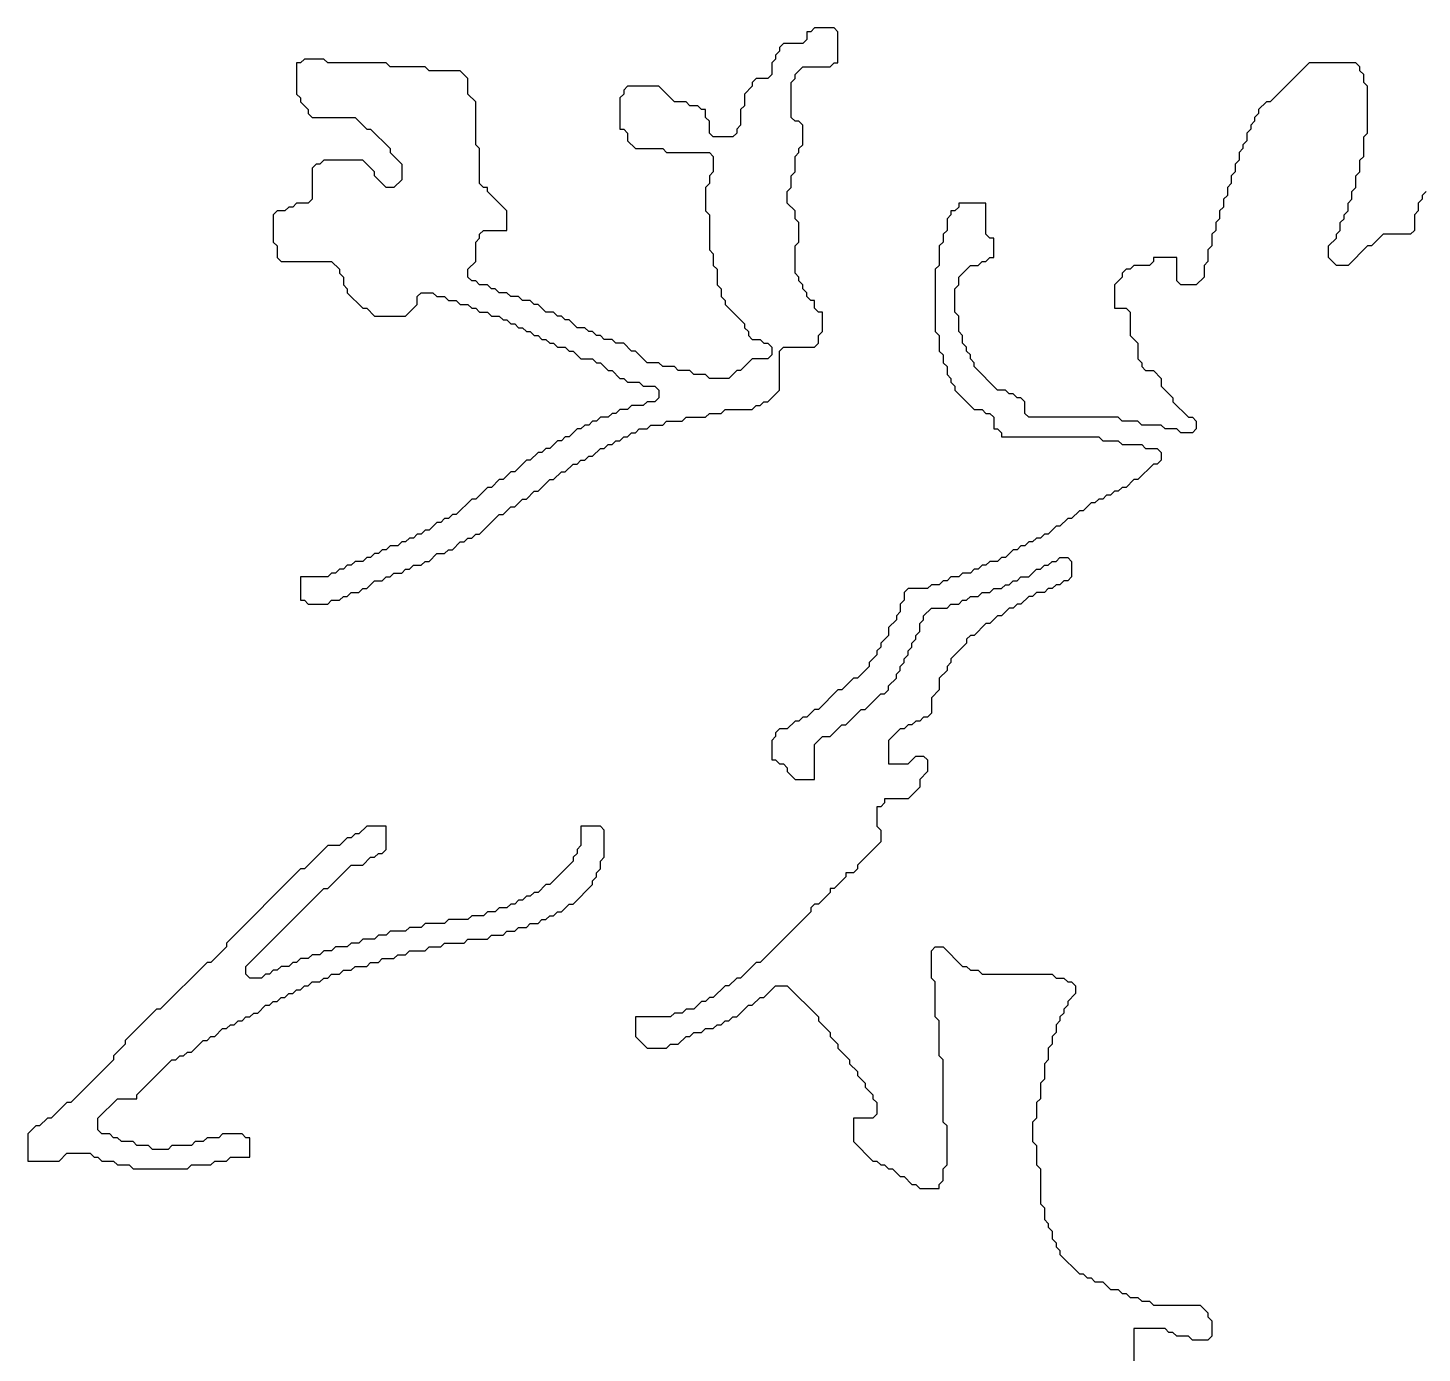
# Model space of a CAD drawing. Header units: metres. Extents: x 0 to 333, y 0 to 424.
# Drawn here: x 249.75 to 279.58, y 41.31 to 69.67 of the extents above; entities that cross this region are included whole.
import ezdxf

# ---------------------------------------------------------------- set-up
doc = ezdxf.new("R2010")
doc.units = ezdxf.units.M

msp = doc.modelspace()

# ---------------------------------------------------------------- linework, layer by layer
for points in [[(266.583, 69.667), (266.5, 69.583), (266.417, 69.583), (266.417, 69.417), (266.333, 69.333), (265.917, 69.333), (265.833, 69.25), (265.833, 69.167), (265.75, 69.083), (265.75, 69), (265.667, 68.917), (265.667, 68.667), (265.583, 68.583), (265.333, 68.583), (265.25, 68.5), (265.25, 68.417), (265.083, 68.25), (265.083, 68), (265, 67.917), (265, 67.583), (264.917, 67.5), (264.917, 67.417), (264.833, 67.333), (264.417, 67.333), (264.333, 67.417), (264.333, 67.667), (264.25, 67.75), (264.25, 67.917), (264.167, 67.917), (264.083, 68), (263.917, 68), (263.833, 68.083), (263.583, 68.083), (263.25, 68.417), (262.583, 68.417), (262.5, 68.333), (262.5, 68.25), (262.417, 68.167), (262.417, 67.5), (262.5, 67.5), (262.583, 67.417), (262.583, 67.25), (262.75, 67.083), (263.333, 67.083), (263.417, 67), (264.333, 67), (264.417, 66.917), (264.417, 66.583), (264.333, 66.5), (264.333, 66.333), (264.25, 66.25), (264.25, 65.75), (264.333, 65.667), (264.333, 64.917), (264.417, 64.833), (264.417, 64.583), (264.5, 64.5), (264.5, 64.167), (264.583, 64.083), (264.583, 63.917), (264.667, 63.833), (264.667, 63.75), (265.083, 63.333), (265.083, 63.25), (265.167, 63.167), (265.167, 63.083), (265.25, 63), (265.417, 63), (265.5, 62.917), (265.583, 62.917), (265.667, 62.833), (265.667, 62.667), (265.583, 62.583), (265.25, 62.583), (265, 62.333), (264.917, 62.333), (264.75, 62.167), (264.333, 62.167), (264.25, 62.25), (264, 62.25), (263.917, 62.333), (263.667, 62.333), (263.583, 62.417), (263.333, 62.417), (263.25, 62.5), (263, 62.5), (262.75, 62.75), (262.667, 62.75), (262.5, 62.917), (262.333, 62.917), (262.25, 63), (262.083, 63), (262, 63.083), (261.917, 63.083), (261.833, 63.167), (261.75, 63.167), (261.667, 63.25), (261.5, 63.25), (261.333, 63.417), (261.25, 63.417), (261.167, 63.5), (261.083, 63.5), (261, 63.583), (260.833, 63.583), (260.667, 63.75), (260.583, 63.75), (260.5, 63.833), (260.333, 63.833), (260.25, 63.917), (260.083, 63.917), (260, 64), (259.833, 64), (259.75, 64.083), (259.667, 64.083), (259.583, 64.167), (259.417, 64.167), (259.333, 64.25), (259.25, 64.25), (259.167, 64.333), (259.167, 64.5), (259.333, 64.667), (259.333, 65.083), (259.417, 65.167), (259.417, 65.25), (259.5, 65.333), (260, 65.333), (260, 65.75), (259.583, 66.167), (259.583, 66.25), (259.5, 66.25), (259.417, 66.333), (259.417, 67.083), (259.333, 67.167), (259.333, 68.083), (259.167, 68.25), (259.167, 68.583), (259, 68.75), (258.333, 68.75), (258.25, 68.833), (257.5, 68.833), (257.417, 68.917), (256.167, 68.917), (256.083, 69), (255.667, 69), (255.583, 68.917), (255.5, 68.917), (255.5, 68.25), (255.583, 68.167), (255.583, 68.083), (255.75, 67.917), (255.75, 67.833), (255.833, 67.75), (256.75, 67.75), (257, 67.5), (257.083, 67.5), (257.5, 67.083), (257.5, 67), (257.75, 66.75), (257.75, 66.417), (257.583, 66.25), (257.417, 66.25), (257.167, 66.5), (257.167, 66.583), (256.917, 66.833), (256.083, 66.833), (256, 66.75), (255.917, 66.75), (255.833, 66.667), (255.833, 66), (255.75, 65.917), (255.5, 65.917), (255.417, 65.833), (255.333, 65.833), (255.25, 65.75), (255.083, 65.75), (255, 65.667), (255, 65.083), (255.083, 65), (255.083, 64.75), (255.167, 64.667), (256.25, 64.667), (256.417, 64.5), (256.417, 64.417), (256.5, 64.333), (256.5, 64.167), (256.583, 64.083), (256.583, 64), (256.917, 63.667), (257, 63.667), (257.167, 63.5), (257.833, 63.5), (258.083, 63.75), (258.083, 63.917), (258.167, 64), (258.417, 64), (258.5, 63.917), (258.667, 63.917), (258.75, 63.833), (258.917, 63.833), (259, 63.75), (259.167, 63.75), (259.25, 63.667), (259.333, 63.667), (259.417, 63.583), (259.583, 63.583), (259.667, 63.5), (259.833, 63.5), (259.917, 63.417), (260, 63.417), (260.083, 63.333), (260.167, 63.333), (260.25, 63.25), (260.333, 63.25), (260.417, 63.167), (260.5, 63.167), (260.583, 63.083), (260.667, 63.083), (260.75, 63), (260.833, 63), (260.917, 62.917), (261, 62.917), (261.083, 62.833), (261.25, 62.833), (261.333, 62.75), (261.417, 62.75), (261.583, 62.583), (261.833, 62.583), (261.917, 62.5), (262, 62.5), (262.167, 62.333), (262.25, 62.333), (262.417, 62.167), (262.5, 62.167), (262.583, 62.083), (262.833, 62.083), (262.917, 62), (263.167, 62), (263.25, 61.917), (263.25, 61.75), (263.167, 61.667), (263, 61.667), (262.917, 61.583), (262.667, 61.583), (262.583, 61.5), (262.417, 61.5), (262.333, 61.417), (262.25, 61.417), (262.167, 61.333), (262, 61.333), (261.917, 61.25), (261.833, 61.25), (261.75, 61.167), (261.667, 61.167), (261.583, 61.083), (261.5, 61.083), (261.333, 60.917), (261.25, 60.917), (261.167, 60.833), (261.083, 60.833), (260.917, 60.667), (260.833, 60.667), (260.75, 60.583), (260.667, 60.583), (260.5, 60.417), (260.417, 60.417), (260.167, 60.167), (260.083, 60.167), (259.917, 60), (259.833, 60), (259.667, 59.833), (259.583, 59.833), (259.333, 59.583), (259.25, 59.583), (258.917, 59.25), (258.833, 59.25), (258.75, 59.167), (258.667, 59.167), (258.583, 59.083), (258.5, 59.083), (258.333, 58.917), (258.25, 58.917), (258.167, 58.833), (258.083, 58.833), (258, 58.75), (257.917, 58.75), (257.833, 58.667), (257.75, 58.667), (257.667, 58.583), (257.5, 58.583), (257.417, 58.5), (257.333, 58.5), (257.25, 58.417), (257.167, 58.417), (257.083, 58.333), (257, 58.333), (256.917, 58.25), (256.75, 58.25), (256.667, 58.167), (256.583, 58.167), (256.5, 58.083), (256.417, 58.083), (256.333, 58), (256.25, 58), (256.167, 57.917), (255.583, 57.917), (255.583, 57.417), (255.667, 57.417), (255.75, 57.333), (256.167, 57.333), (256.25, 57.417), (256.417, 57.417), (256.5, 57.5), (256.583, 57.5), (256.667, 57.583), (256.833, 57.583), (256.917, 57.667), (257, 57.667), (257.167, 57.833), (257.333, 57.833), (257.417, 57.917), (257.5, 57.917), (257.583, 58), (257.75, 58), (257.833, 58.083), (257.917, 58.083), (258, 58.167), (258.167, 58.167), (258.25, 58.25), (258.333, 58.25), (258.5, 58.417), (258.667, 58.417), (258.75, 58.5), (258.833, 58.5), (259, 58.667), (259.083, 58.667), (259.167, 58.75), (259.25, 58.75), (259.333, 58.833), (259.417, 58.833), (259.833, 59.25), (259.917, 59.25), (260.083, 59.417), (260.167, 59.417), (260.333, 59.583), (260.417, 59.583), (260.583, 59.75), (260.667, 59.75), (260.917, 60), (261, 60), (261.167, 60.167), (261.25, 60.167), (261.417, 60.333), (261.5, 60.333), (261.583, 60.417), (261.667, 60.417), (261.75, 60.5), (261.833, 60.5), (262, 60.667), (262.083, 60.667), (262.167, 60.75), (262.25, 60.75), (262.333, 60.833), (262.417, 60.833), (262.5, 60.917), (262.583, 60.917), (262.667, 61), (262.75, 61), (262.833, 61.083), (263, 61.083), (263.083, 61.167), (263.333, 61.167), (263.417, 61.25), (263.75, 61.25), (263.833, 61.333), (264.25, 61.333), (264.333, 61.417), (264.583, 61.417), (264.667, 61.5), (265.25, 61.5), (265.333, 61.583), (265.417, 61.583), (265.5, 61.667), (265.583, 61.667), (265.833, 61.917), (265.833, 62.75), (265.917, 62.833), (266.583, 62.833), (266.667, 62.917), (266.667, 63.083), (266.75, 63.167), (266.75, 63.583), (266.667, 63.583), (266.583, 63.667), (266.583, 63.833), (266.5, 63.833), (266.417, 63.917), (266.417, 64), (266.333, 64.083), (266.333, 64.167), (266.25, 64.25), (266.25, 64.333), (266.167, 64.417), (266.167, 65), (266.25, 65.083), (266.25, 65.5), (266.167, 65.583), (266.167, 65.75), (266, 65.917), (266, 66.167), (266.083, 66.25), (266.083, 66.5), (266.167, 66.583), (266.167, 66.917), (266.25, 67), (266.25, 67.083), (266.333, 67.167), (266.333, 67.583), (266.25, 67.667), (266.167, 67.667), (266.083, 67.75), (266.083, 68.5), (266.167, 68.583), (266.167, 68.667), (266.333, 68.833), (266.917, 68.833), (267, 68.917), (267.083, 68.917), (267.083, 69.583), (267, 69.667)], [(257, 52.583), (256.833, 52.417), (256.75, 52.417), (256.667, 52.333), (256.583, 52.333), (256.417, 52.167), (256.167, 52.167), (255.667, 51.667), (255.583, 51.667), (254, 50.083), (254, 50), (253.667, 49.667), (253.583, 49.667), (252.583, 48.667), (252.5, 48.667), (251.833, 48), (251.833, 47.917), (251.583, 47.667), (251.583, 47.583), (250.667, 46.667), (250.583, 46.667), (250.25, 46.333), (250.167, 46.333), (250, 46.167), (249.917, 46.167), (249.75, 46), (249.75, 45.417), (250.417, 45.417), (250.583, 45.583), (251.083, 45.583), (251.167, 45.5), (251.25, 45.5), (251.333, 45.417), (251.583, 45.417), (251.667, 45.333), (251.917, 45.333), (252, 45.25), (253.167, 45.25), (253.25, 45.333), (253.667, 45.333), (253.75, 45.417), (254, 45.417), (254.083, 45.5), (254.5, 45.5), (254.5, 45.917), (254.417, 45.917), (254.333, 46), (253.917, 46), (253.833, 45.917), (253.583, 45.917), (253.5, 45.833), (253.333, 45.833), (253.25, 45.75), (252.833, 45.75), (252.75, 45.667), (252.417, 45.667), (252.333, 45.75), (252.083, 45.75), (252, 45.833), (251.75, 45.833), (251.667, 45.917), (251.583, 45.917), (251.5, 46), (251.333, 46), (251.25, 46.083), (251.25, 46.333), (251.667, 46.75), (252.083, 46.75), (252.083, 46.833), (252.833, 47.583), (252.917, 47.583), (253, 47.667), (253.083, 47.667), (253.167, 47.75), (253.25, 47.75), (253.5, 48), (253.583, 48), (253.667, 48.083), (253.75, 48.083), (253.917, 48.25), (254, 48.25), (254.083, 48.333), (254.167, 48.333), (254.25, 48.417), (254.333, 48.417), (254.417, 48.5), (254.5, 48.5), (254.583, 48.583), (254.667, 48.583), (254.833, 48.75), (254.917, 48.75), (255, 48.833), (255.083, 48.833), (255.167, 48.917), (255.25, 48.917), (255.333, 49), (255.417, 49), (255.5, 49.083), (255.583, 49.083), (255.667, 49.167), (255.75, 49.167), (255.833, 49.25), (256, 49.25), (256.083, 49.333), (256.167, 49.333), (256.25, 49.417), (256.417, 49.417), (256.5, 49.5), (256.667, 49.5), (256.75, 49.583), (257, 49.583), (257.083, 49.667), (257.25, 49.667), (257.333, 49.75), (257.583, 49.75), (257.667, 49.833), (257.833, 49.833), (257.917, 49.917), (258.25, 49.917), (258.333, 50), (258.583, 50), (258.667, 50.083), (259.083, 50.083), (259.167, 50.167), (259.583, 50.167), (259.667, 50.25), (259.917, 50.25), (260, 50.333), (260.167, 50.333), (260.25, 50.417), (260.417, 50.417), (260.5, 50.5), (260.667, 50.5), (260.75, 50.583), (260.833, 50.583), (260.917, 50.667), (261, 50.667), (261.083, 50.75), (261.167, 50.75), (261.333, 50.917), (261.417, 50.917), (261.833, 51.333), (261.833, 51.417), (261.917, 51.5), (261.917, 51.583), (262, 51.667), (262, 51.833), (262.083, 51.917), (262.083, 52.5), (262, 52.583), (261.583, 52.583), (261.583, 52.167), (261.5, 52.083), (261.5, 52), (261.417, 51.917), (261.417, 51.833), (260.917, 51.333), (260.833, 51.333), (260.667, 51.167), (260.583, 51.167), (260.5, 51.083), (260.417, 51.083), (260.333, 51), (260.25, 51), (260.167, 50.917), (260.083, 50.917), (260, 50.833), (259.833, 50.833), (259.75, 50.75), (259.583, 50.75), (259.5, 50.667), (259.25, 50.667), (259.167, 50.583), (258.75, 50.583), (258.667, 50.5), (258.25, 50.5), (258.167, 50.417), (257.917, 50.417), (257.833, 50.333), (257.5, 50.333), (257.417, 50.25), (257.25, 50.25), (257.167, 50.167), (256.917, 50.167), (256.833, 50.083), (256.667, 50.083), (256.583, 50), (256.333, 50), (256.25, 49.917), (256.083, 49.917), (256, 49.833), (255.833, 49.833), (255.75, 49.75), (255.583, 49.75), (255.5, 49.667), (255.417, 49.667), (255.333, 49.583), (255.167, 49.583), (255.083, 49.5), (255, 49.5), (254.917, 49.417), (254.833, 49.417), (254.75, 49.333), (254.5, 49.333), (254.417, 49.417), (254.417, 49.583), (256.083, 51.25), (256.167, 51.25), (256.667, 51.75), (256.917, 51.75), (257.083, 51.917), (257.167, 51.917), (257.25, 52), (257.333, 52), (257.417, 52.083), (257.417, 52.583)]]:
    msp.add_lwpolyline(points, close=True)
msp.add_lwpolyline([(279.667, 66.167), (279.583, 66.083), (279.583, 66), (279.5, 65.917), (279.5, 65.75), (279.417, 65.667), (279.417, 65.333), (279.333, 65.25), (278.75, 65.25), (278.5, 65), (278.417, 65), (278, 64.583), (277.75, 64.583), (277.583, 64.75), (277.583, 65), (277.75, 65.167), (277.75, 65.25), (277.833, 65.333), (277.833, 65.5), (277.917, 65.583), (277.917, 65.667), (278, 65.75), (278, 65.917), (278.083, 66), (278.083, 66.167), (278.167, 66.25), (278.167, 66.5), (278.25, 66.583), (278.25, 66.833), (278.333, 66.917), (278.333, 67.333), (278.417, 67.417), (278.417, 68.417), (278.333, 68.5), (278.333, 68.667), (278.25, 68.75), (278.25, 68.833), (278.167, 68.917), (277.167, 68.917), (276.333, 68.083), (276.25, 68.083), (276.083, 67.917), (276.083, 67.833), (276, 67.75), (276, 67.667), (275.917, 67.583), (275.917, 67.5), (275.833, 67.417), (275.833, 67.25), (275.75, 67.167), (275.75, 67.083), (275.667, 67), (275.667, 66.833), (275.583, 66.75), (275.583, 66.583), (275.5, 66.5), (275.5, 66.333), (275.417, 66.25), (275.417, 66.083), (275.333, 66), (275.333, 65.833), (275.25, 65.75), (275.25, 65.583), (275.167, 65.5), (275.167, 65.333), (275.083, 65.25), (275.083, 65), (275, 64.917), (275, 64.667), (274.917, 64.583), (274.917, 64.333), (274.75, 64.167), (274.417, 64.167), (274.333, 64.25), (274.333, 64.75), (273.833, 64.75), (273.833, 64.667), (273.75, 64.583), (273.417, 64.583), (273.333, 64.5), (273.25, 64.5), (273.167, 64.417), (273.167, 64.333), (273, 64.167), (273, 63.667), (273.25, 63.667), (273.333, 63.583), (273.333, 63.083), (273.5, 62.917), (273.5, 62.583), (273.583, 62.5), (273.583, 62.417), (273.667, 62.333), (273.833, 62.333), (274, 62.167), (274, 62), (274.25, 61.75), (274.25, 61.667), (274.583, 61.333), (274.667, 61.333), (274.75, 61.25), (274.75, 61.083), (274.667, 61), (274.417, 61), (274.333, 61.083), (274.083, 61.083), (274, 61.167), (273.583, 61.167), (273.5, 61.25), (273.167, 61.25), (273.083, 61.333), (271.167, 61.333), (271.083, 61.417), (271.083, 61.667), (271, 61.75), (270.917, 61.75), (270.833, 61.833), (270.75, 61.833), (270.667, 61.917), (270.5, 61.917), (270, 62.417), (270, 62.5), (269.917, 62.583), (269.917, 62.667), (269.833, 62.75), (269.833, 62.833), (269.75, 62.917), (269.75, 63.083), (269.667, 63.167), (269.667, 63.5), (269.583, 63.583), (269.583, 64.083), (269.667, 64.167), (269.667, 64.333), (269.917, 64.583), (270.083, 64.583), (270.167, 64.667), (270.25, 64.667), (270.333, 64.75), (270.417, 64.75), (270.417, 65.167), (270.333, 65.167), (270.25, 65.25), (270.25, 65.917), (269.667, 65.917), (269.667, 65.833), (269.583, 65.75), (269.5, 65.75), (269.5, 65.667), (269.417, 65.583), (269.417, 65.333), (269.333, 65.25), (269.333, 65.083), (269.25, 65), (269.25, 64.583), (269.167, 64.5), (269.167, 63.167), (269.25, 63.083), (269.25, 62.75), (269.333, 62.667), (269.333, 62.5), (269.417, 62.417), (269.417, 62.25), (269.5, 62.167), (269.5, 62.083), (269.583, 62), (269.583, 61.917), (270, 61.5), (270.167, 61.5), (270.25, 61.417), (270.333, 61.417), (270.417, 61.333), (270.417, 61.083), (270.5, 61.083), (270.583, 61), (270.583, 60.917), (272.667, 60.917), (272.75, 60.833), (273.083, 60.833), (273.167, 60.75), (273.583, 60.75), (273.667, 60.667), (273.917, 60.667), (274, 60.583), (274, 60.417), (273.917, 60.333), (273.833, 60.333), (273.5, 60), (273.417, 60), (273.25, 59.833), (273.167, 59.833), (273.083, 59.75), (273, 59.75), (272.917, 59.667), (272.833, 59.667), (272.75, 59.583), (272.667, 59.583), (272.583, 59.5), (272.5, 59.5), (272.333, 59.333), (272.25, 59.333), (272.083, 59.167), (272, 59.167), (271.833, 59), (271.75, 59), (271.583, 58.833), (271.5, 58.833), (271.417, 58.75), (271.333, 58.75), (271.25, 58.667), (271.167, 58.667), (271.083, 58.583), (271, 58.583), (270.917, 58.5), (270.833, 58.5), (270.667, 58.333), (270.583, 58.333), (270.5, 58.25), (270.333, 58.25), (270.25, 58.167), (270.167, 58.167), (270.083, 58.083), (270, 58.083), (269.917, 58), (269.75, 58), (269.667, 57.917), (269.5, 57.917), (269.417, 57.833), (269.333, 57.833), (269.25, 57.75), (269.083, 57.75), (269, 57.667), (268.583, 57.667), (268.5, 57.583), (268.5, 57.417), (268.417, 57.333), (268.417, 57.167), (268.333, 57.083), (268.333, 57), (268.167, 56.833), (268.167, 56.667), (268, 56.5), (268, 56.417), (267.917, 56.333), (267.917, 56.25), (267.75, 56.083), (267.75, 56), (267.5, 55.75), (267.417, 55.75), (267.167, 55.5), (267.083, 55.5), (266.667, 55.083), (266.583, 55.083), (266.417, 54.917), (266.333, 54.917), (266.25, 54.833), (266.167, 54.833), (266, 54.667), (265.833, 54.667), (265.75, 54.583), (265.75, 54.5), (265.667, 54.417), (265.667, 54), (265.75, 54), (265.833, 53.917), (265.917, 53.917), (266, 53.833), (266, 53.75), (266.167, 53.583), (266.583, 53.583), (266.583, 54.333), (266.75, 54.5), (266.917, 54.5), (267.167, 54.75), (267.25, 54.75), (267.583, 55.083), (267.667, 55.083), (268, 55.417), (268.083, 55.417), (268.167, 55.5), (268.167, 55.583), (268.333, 55.75), (268.333, 55.833), (268.417, 55.917), (268.417, 56), (268.5, 56.083), (268.5, 56.167), (268.583, 56.25), (268.583, 56.333), (268.667, 56.417), (268.667, 56.5), (268.75, 56.583), (268.75, 56.667), (268.833, 56.75), (268.833, 56.917), (268.917, 57), (268.917, 57.083), (269.083, 57.25), (269.417, 57.25), (269.5, 57.333), (269.667, 57.333), (269.75, 57.417), (269.833, 57.417), (269.917, 57.5), (270.083, 57.5), (270.167, 57.583), (270.333, 57.583), (270.417, 57.667), (270.583, 57.667), (270.667, 57.75), (270.75, 57.75), (270.833, 57.833), (270.917, 57.833), (271, 57.917), (271.167, 57.917), (271.333, 58.083), (271.417, 58.083), (271.5, 58.167), (271.583, 58.167), (271.667, 58.25), (271.75, 58.25), (271.833, 58.333), (272, 58.333), (272.083, 58.25), (272.083, 57.917), (272, 57.833), (271.917, 57.833), (271.833, 57.75), (271.75, 57.75), (271.667, 57.667), (271.583, 57.667), (271.5, 57.583), (271.333, 57.583), (271.25, 57.5), (271.167, 57.5), (271, 57.333), (270.917, 57.333), (270.833, 57.25), (270.75, 57.25), (270.583, 57.083), (270.5, 57.083), (270.333, 56.917), (270.25, 56.917), (270, 56.667), (269.917, 56.667), (269.833, 56.583), (269.833, 56.5), (269.5, 56.167), (269.5, 56.083), (269.417, 56), (269.417, 55.917), (269.25, 55.75), (269.25, 55.5), (269.083, 55.333), (269.083, 55), (269, 54.917), (268.917, 54.917), (268.833, 54.833), (268.75, 54.833), (268.667, 54.75), (268.583, 54.75), (268.5, 54.667), (268.417, 54.667), (268.167, 54.417), (268.167, 53.917), (268.583, 53.917), (268.75, 54.083), (268.917, 54.083), (269, 54), (269, 53.75), (268.833, 53.583), (268.833, 53.417), (268.583, 53.167), (268.083, 53.167), (268.083, 53.083), (268, 53), (267.917, 53), (267.917, 52.583), (268, 52.5), (268, 52.25), (267.5, 51.75), (267.5, 51.667), (267.417, 51.583), (267.25, 51.583), (267.25, 51.5), (267, 51.25), (266.917, 51.25), (266.917, 51.167), (266.667, 50.917), (266.583, 50.917), (266.5, 50.833), (266.5, 50.75), (265.417, 49.667), (265.333, 49.667), (265, 49.333), (264.917, 49.333), (264.75, 49.167), (264.667, 49.167), (264.417, 48.917), (264.333, 48.917), (264.25, 48.833), (264.167, 48.833), (264, 48.667), (263.833, 48.667), (263.75, 48.583), (263.583, 48.583), (263.5, 48.5), (262.75, 48.5), (262.75, 48.083), (263, 47.833), (263.417, 47.833), (263.5, 47.917), (263.667, 47.917), (263.833, 48.083), (263.917, 48.083), (264, 48.167), (264.167, 48.167), (264.25, 48.25), (264.417, 48.25), (264.5, 48.333), (264.583, 48.333), (264.667, 48.417), (264.75, 48.417), (264.833, 48.5), (264.917, 48.5), (265.167, 48.75), (265.25, 48.75), (265.417, 48.917), (265.5, 48.917), (265.75, 49.167), (266, 49.167), (266.667, 48.5), (266.667, 48.417), (266.917, 48.167), (266.917, 48.083), (267.083, 47.917), (267.083, 47.833), (267.333, 47.583), (267.333, 47.5), (267.5, 47.333), (267.5, 47.25), (267.667, 47.083), (267.667, 47), (267.833, 46.833), (267.833, 46.75), (267.917, 46.667), (267.917, 46.417), (267.833, 46.333), (267.417, 46.333), (267.417, 45.833), (267.833, 45.417), (267.917, 45.417), (268, 45.333), (268.083, 45.333), (268.167, 45.25), (268.25, 45.25), (268.417, 45.083), (268.5, 45.083), (268.667, 44.917), (268.75, 44.917), (268.833, 44.833), (269.25, 44.833), (269.25, 44.917), (269.333, 45), (269.333, 45.25), (269.417, 45.333), (269.417, 46.167), (269.333, 46.25), (269.333, 47.583), (269.25, 47.667), (269.25, 48.417), (269.167, 48.5), (269.167, 49.25), (269.083, 49.333), (269.083, 49.917), (269.167, 50), (269.333, 50), (269.75, 49.583), (269.833, 49.583), (269.917, 49.5), (270.083, 49.5), (270.167, 49.417), (271.667, 49.417), (271.75, 49.333), (271.917, 49.333), (272, 49.25), (272.083, 49.25), (272.167, 49.167), (272.167, 49), (272, 48.833), (272, 48.75), (271.917, 48.667), (271.917, 48.583), (271.833, 48.5), (271.833, 48.417), (271.75, 48.333), (271.75, 48.167), (271.667, 48.083), (271.667, 47.917), (271.583, 47.833), (271.583, 47.583), (271.5, 47.5), (271.5, 47.167), (271.417, 47.083), (271.417, 46.75), (271.333, 46.667), (271.333, 46.333), (271.25, 46.25), (271.25, 45.833), (271.333, 45.75), (271.333, 45.333), (271.417, 45.25), (271.417, 44.5), (271.5, 44.417), (271.5, 44.167), (271.583, 44.083), (271.583, 44), (271.667, 43.917), (271.667, 43.75), (271.75, 43.667), (271.75, 43.583), (271.833, 43.5), (271.833, 43.417), (272.25, 43), (272.333, 43), (272.417, 42.917), (272.5, 42.917), (272.583, 42.833), (272.75, 42.833), (272.917, 42.667), (273.083, 42.667), (273.167, 42.583), (273.25, 42.583), (273.333, 42.5), (273.5, 42.5), (273.583, 42.417), (273.75, 42.417), (273.833, 42.333), (274.833, 42.333), (275, 42.167), (275, 42.083), (275.083, 42), (275.083, 41.667), (275, 41.583), (274.667, 41.583), (274.583, 41.667), (274.333, 41.667), (274.25, 41.75), (274.167, 41.75), (274.083, 41.833), (273.417, 41.833), (273.417, 40.833)])

doc.saveas('drawing.dxf')
